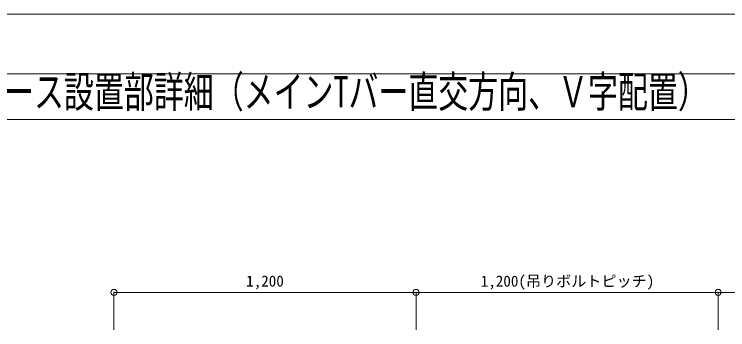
# Model space of a CAD drawing. Units: millimetres at full size, sheet at 1:40; details may follow other scales. Extents: x -7707 to 7893, y -5335 to 5359.
# Drawn here: x 1118 to 3952, y 4106 to 5359 of the extents above; entities that cross this region are included whole.
import ezdxf
from ezdxf.enums import TextEntityAlignment as Align

# ---------------------------------------------------------------- set-up
doc = ezdxf.new("R2010")
doc.units = ezdxf.units.MM
doc.header["$LTSCALE"] = 40
doc.header["$PDMODE"] = 32
doc.header["$PDSIZE"] = 24
for name, color, linetype, lineweight in [('7-5_寸法', 4, 'Continuous', 9), ('F-2_メイン・クロス', 3, 'Continuous', 18), ('F-3_メインクロス', 7, 'Continuous', 18), ('F-6_文字', 7, 'Continuous', 18)]:
    doc.layers.add(name, color=color, linetype=linetype, lineweight=lineweight)
doc.styles.add('ＭＳ ゴシック', font='')
doc.styles.get('ＭＳ ゴシック').set_extended_font_data('MS Gothic')

msp = doc.modelspace()

# ---------------------------------------------------------------- linework, layer by layer
at = {"layer": '7-5_寸法', "lineweight": 18}
for p, q in [((1513.81, 4254.5), (2713.81, 4254.5)), ((1513.81, 4254.5), (1513.81, 4106.35)), ((2713.81, 4254.5), (2713.81, 4106.35)), ((3913.81, 4254.5), (3913.81, 4106.35))]:
    msp.add_line(p, q, dxfattribs=at)
at = {"layer": '7-5_寸法'}
msp.add_line((2713.81, 4254.5), (2713.81, 4106.35), dxfattribs=at)
at = {"layer": '7-5_寸法', "lineweight": 18}
msp.add_lwpolyline([(2713.81, 4254.5), (3913.81, 4254.5), (5113.81, 4254.5)], dxfattribs=at)
at = {"layer": '7-5_寸法', "color": 7}
for p in [(1513.81, 4254.5), (2713.81, 4254.5), (3913.81, 4254.5)]:
    msp.add_point(p, dxfattribs=at)
at = {"layer": 'F-2_メイン・クロス'}
for p, q in [((-7706.82, 5122.85), (7893.18, 5122.85)), ((7893.18, 4941.26), (-7706.82, 4941.26))]:
    msp.add_line(p, q, dxfattribs=at)
at = {"layer": 'F-3_メインクロス', "color": 3}
msp.add_line((-7706.82, 5359.48), (7893.18, 5359.48), dxfattribs=at)

# ---------------------------------------------------------------- texts
at = {"layer": '7-5_寸法', "color": 7, "style": 'ＭＳ ゴシック'}
for s, p in [('1,200', (2038.81, 4264.5)), ('1,200(吊りボルトピッチ)', (2970.64, 4264.29))]:
    msp.add_text(s, height=43.99, dxfattribs=at).set_placement(p, align=Align.BOTTOM_LEFT)
at = {"layer": 'F-6_文字', "style": 'ＭＳ ゴシック', "width": 0.7}
msp.add_text('ブレース設置部詳細（メインTバー直交方向、Ｖ字配置）', height=124.6, dxfattribs=at).set_placement((839.19, 4952.06), align=Align.BOTTOM_LEFT)

doc.saveas('drawing.dxf')
